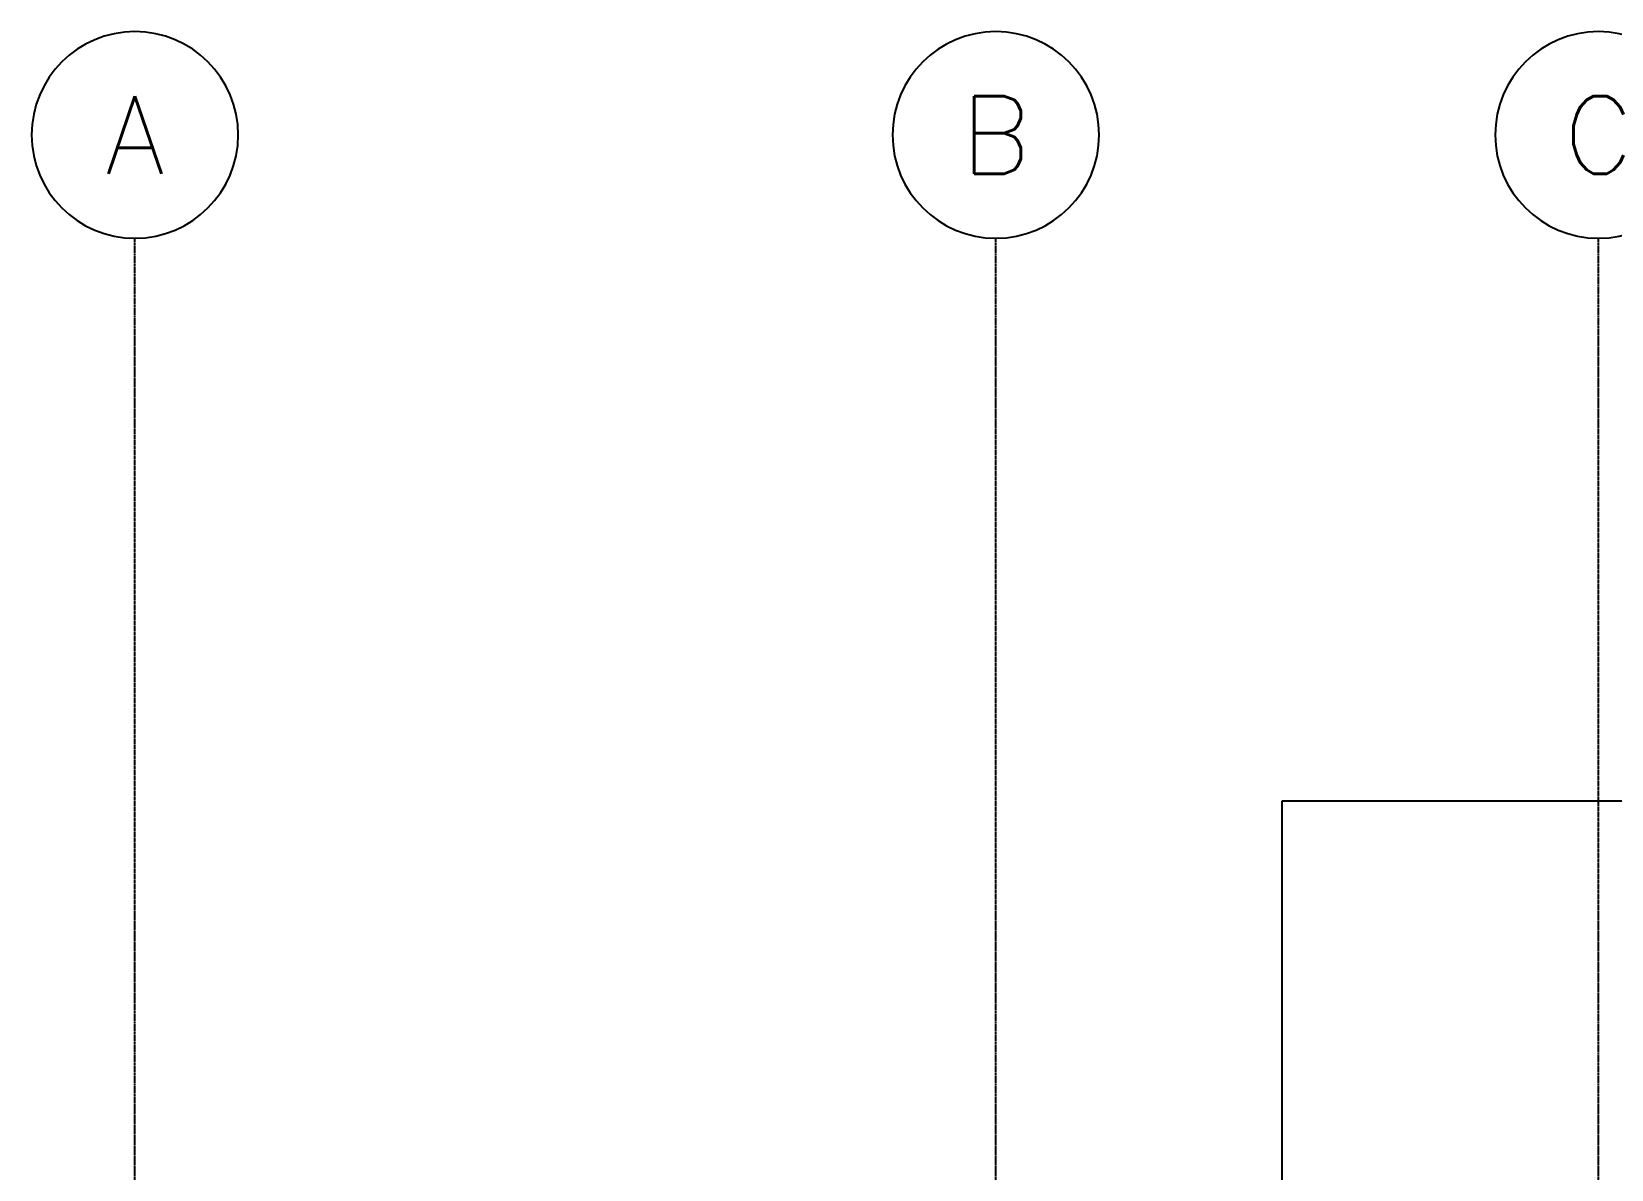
# Model space of a CAD drawing. Header units: inches. Extents: x 102027 to 175311, y -32523 to 10797.
# Drawn here: x 117538 to 126713, y 4189 to 10797 of the extents above; entities that cross this region are included whole.
import ezdxf
from ezdxf import colors
from ezdxf.entities.mleader import LeaderData, LeaderLine
from ezdxf.enums import TextEntityAlignment as Align
from ezdxf.math import Vec2, Vec3

# ---------------------------------------------------------------- set-up
doc = ezdxf.new("R2010")
doc.units = ezdxf.units.IN
doc.header["$MEASUREMENT"] = 0
doc.linetypes.add('CENTER', pattern=[2, 1.25, -0.25, 0.25, -0.25])
doc.linetypes.add('HIDDEN2', pattern=[0.1875, 0.125, -0.0625])
for name, color, linetype in [('GRID_TXT45', 4, 'Continuous'), ('M-HVAC-PIPE-NEW', 6, 'HIDDEN2'), ('M-X-BKGD', 8, 'Continuous')]:
    doc.layers.add(name, color=color, linetype=linetype)
doc.styles.add('RomanS', font='romans.shx', dxfattribs={"width": 0.8})
doc.styles.add('SIMPLEX', font='simplex.shx')

# ---------------------------------------------------------------- blocks, each defined once
blk = doc.blocks.new('GRID_SYM')
at = {"color": 2}
blk.add_circle((0, 6), 6, dxfattribs=at)
at = {"layer": 'GRID_TXT45', "color": 4, "style": 'SIMPLEX'}
blk.add_attdef('GRD_TXT', text='', height=4.5, dxfattribs=at).set_placement((0, 6), align=Align.MIDDLE_CENTER)

msp = doc.modelspace()

# ---------------------------------------------------------------- linework, layer by layer
at = {"layer": 'M-X-BKGD', "color": 8, "linetype": 'CENTER', "ltscale": 10}
for p, q in [((118137.6, -6544.1), (118137.6, 9596.6)), ((123137.6, -6544.1), (123137.6, 9596.6)), ((126637.6, -6544.1), (126637.6, 9596.6))]:
    msp.add_line(p, q, dxfattribs=at)

# ---------------------------------------------------------------- block references
at = {"layer": 'M-X-BKGD', "color": 8}
ref = msp.add_blockref('GRID_SYM', (118137.6, 9596.6), dxfattribs=dict(at, xscale=-100, yscale=100, zscale=100))
ref.add_attrib('GRD_TXT', 'A', dxfattribs={"layer": 'GRID_TXT45', "color": 4, "height": 450, "style": 'SIMPLEX'}).set_placement((118137.6, 10196.6), align=Align.MIDDLE_CENTER)
ref = msp.add_blockref('GRID_SYM', (123137.6, 9596.6), dxfattribs=dict(at, xscale=-100, yscale=100, zscale=100))
ref.add_attrib('GRD_TXT', 'B', dxfattribs={"layer": 'GRID_TXT45', "color": 4, "height": 450, "style": 'SIMPLEX'}).set_placement((123137.6, 10196.6), align=Align.MIDDLE_CENTER)
ref = msp.add_blockref('GRID_SYM', (126637.6, 9596.6), dxfattribs=dict(at, xscale=-100, yscale=100, zscale=100))
ref.add_attrib('GRD_TXT', 'C', dxfattribs={"layer": 'GRID_TXT45', "color": 4, "height": 450, "style": 'SIMPLEX'}).set_placement((126637.6, 10196.6), align=Align.MIDDLE_CENTER)

# ---------------------------------------------------------------- next in the draw order: leaders
at = {"layer": 'M-HVAC-PIPE-NEW'}
ml = msp.add_multileader_mtext('Standard', dxfattribs=at)
ml.set_content('RAIN PROOF LOUVERS\\P(TYP.)', color=2, style='RomanS')
ml.set_leader_properties(color=2)
ml.build(insert=Vec2(0, 0))
ml.multileader.update_dxf_attribs({"dogleg_length": 16769.6, "arrow_head_size": 600})
ctx = ml.context
ctx.base_point, ctx.char_height, ctx.arrow_head_size, ctx.landing_gap_size, ctx.plane_origin = Vec3(127262.3, 6329.1), 600, 600, 1000, Vec3(129700, 13726.6)
notes = []
notes.append((ctx, [(0, (1, 1, 0), (124799.9, 6329.1), (1, 0), 2462.4, [(0, [(124799.9, 3493.6)], 0, [])])]))
ctx.mtext.insert, ctx.mtext.flow_direction = Vec3(128262.3, 6729.1), 5
ctx.mtext.has_bg_fill, ctx.mtext.bg_color, ctx.mtext.bg_scale_factor, ctx.mtext.bg_transparency, ctx.mtext.use_window_bg_color = 1, -1023410167, 1.5, 0, 1
for ctx, leaders in notes:
    for number, flags, end, landing, length, lines in leaders:
        leader = LeaderData()
        leader.index, (leader.has_last_leader_line, leader.has_dogleg_vector, leader.attachment_direction) = number, flags
        leader.last_leader_point, leader.dogleg_vector, leader.dogleg_length = Vec3(end), Vec3(landing), length
        for number, points, colour, breaks in lines:
            line = LeaderLine()
            line.index, line.vertices, line.color, line.breaks = number, Vec3.list(points), colors.encode_raw_color(colour), breaks
            leader.lines.append(line)
        ctx.leaders.append(leader)

doc.saveas('drawing.dxf')
